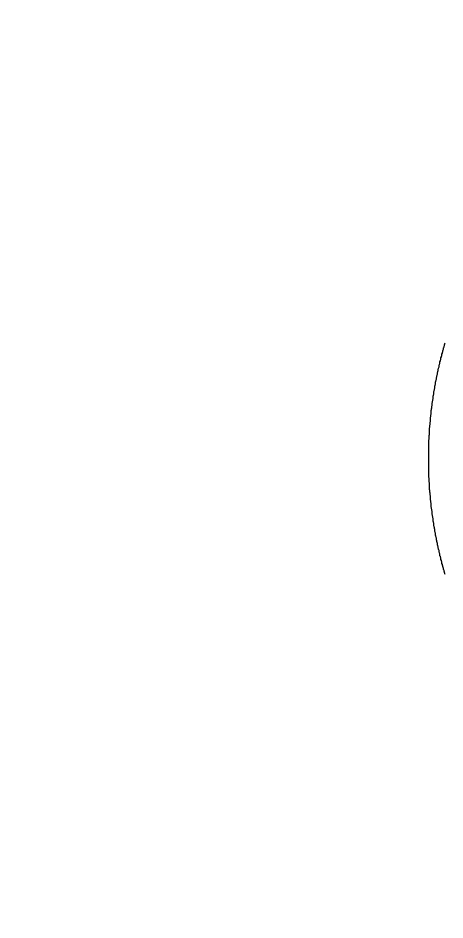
# Model space of a CAD drawing. Header units: feet. Extents: x -327 to 55127, y -297 to 4121.
# Drawn here: x 52.21 to 61.55, y 31.11 to 50.85 of the extents above; entities that cross this region are included whole.
import ezdxf
from ezdxf.enums import TextEntityAlignment as Align

# ---------------------------------------------------------------- set-up
doc = ezdxf.new("R2018")
doc.units = ezdxf.units.FT
doc.header["$MEASUREMENT"] = 0
for name, color, linetype in [('G-ANNO-TEXT', 1, 'Continuous'), ('G-TEXT', 7, 'Continuous'), ('PDF_0', 7, 'Continuous')]:
    doc.layers.add(name, color=color, linetype=linetype)
doc.styles.get("Standard").update_dxf_attribs({"font": 'arial.ttf'})

# ---------------------------------------------------------------- blocks, each defined once
blk = doc.blocks.new('sub-title')
at = {"color": 153, "lineweight": 30, "flags": 106}
blk.add_attdef('SUB_TITLE', text='', height=0.1875, dxfattribs=at).set_placement((0, 0.1875), align=Align.MIDDLE_CENTER)

msp = doc.modelspace()

# ---------------------------------------------------------------- linework, layer by layer
at = {"layer": 'PDF_0', "lineweight": 18}
msp.add_lwpolyline([(61.557, 38.673), (61.551, 38.689), (61.551, 38.699), (61.546, 38.71), (61.546, 38.726), (61.536, 38.747), (61.536, 38.757), (61.53, 38.773), (61.525, 38.784), (61.525, 38.794), (61.52, 38.81), (61.515, 38.821), (61.515, 38.831), (61.509, 38.842), (61.509, 38.857), (61.499, 38.879), (61.499, 38.894), (61.488, 38.915), (61.488, 38.931), (61.483, 38.942), (61.483, 38.952), (61.478, 38.963), (61.478, 38.979), (61.467, 39), (61.467, 39.016), (61.462, 39.026), (61.462, 39.037), (61.457, 39.053), (61.457, 39.063), (61.446, 39.084), (61.446, 39.1), (61.441, 39.11), (61.441, 39.121), (61.436, 39.137), (61.436, 39.147), (61.43, 39.158), (61.43, 39.174), (61.425, 39.184), (61.425, 39.195), (61.42, 39.211), (61.414, 39.221), (61.414, 39.232), (61.409, 39.248), (61.409, 39.258), (61.404, 39.269), (61.404, 39.279), (61.399, 39.295), (61.399, 39.306), (61.393, 39.316), (61.393, 39.332), (61.388, 39.342), (61.388, 39.353), (61.383, 39.369), (61.383, 39.379), (61.378, 39.39), (61.378, 39.416), (61.372, 39.427), (61.372, 39.443), (61.367, 39.453), (61.367, 39.464), (61.362, 39.479), (61.362, 39.49), (61.356, 39.501), (61.356, 39.516), (61.351, 39.527), (61.351, 39.553), (61.346, 39.564), (61.346, 39.574), (61.341, 39.59), (61.341, 39.601), (61.335, 39.611), (61.335, 39.638), (61.33, 39.648), (61.33, 39.664), (61.325, 39.674), (61.325, 39.701), (61.32, 39.711), (61.32, 39.722), (61.314, 39.738), (61.314, 39.759), (61.309, 39.775), (61.309, 39.796), (61.304, 39.812), (61.304, 39.822), (61.298, 39.833), (61.298, 39.859), (61.293, 39.869), (61.293, 39.896), (61.288, 39.912), (61.288, 39.933), (61.283, 39.949), (61.283, 39.97), (61.277, 39.985), (61.277, 40.007), (61.272, 40.022), (61.272, 40.059), (61.267, 40.07), (61.267, 40.096), (61.262, 40.107), (61.262, 40.133), (61.256, 40.144), (61.256, 40.18), (61.251, 40.196), (61.251, 40.233), (61.246, 40.244), (61.246, 40.281), (61.241, 40.296), (61.241, 40.333), (61.235, 40.344), (61.235, 40.391), (61.23, 40.407), (61.23, 40.455), (61.225, 40.47), (61.225, 40.518), (61.219, 40.528), (61.219, 40.592), (61.214, 40.607), (61.214, 40.681), (61.209, 40.692), (61.209, 40.781), (61.204, 40.792), (61.204, 40.908), (61.198, 40.918), (61.198, 41.493), (61.204, 41.503), (61.204, 41.619), (61.209, 41.63), (61.209, 41.72), (61.214, 41.73), (61.214, 41.804), (61.219, 41.82), (61.219, 41.883), (61.225, 41.894), (61.225, 41.941), (61.23, 41.957), (61.23, 42.004), (61.235, 42.02), (61.235, 42.067), (61.241, 42.078), (61.241, 42.115), (61.246, 42.131), (61.246, 42.168), (61.251, 42.178), (61.251, 42.215), (61.256, 42.231), (61.256, 42.268), (61.262, 42.278), (61.262, 42.305), (61.267, 42.315), (61.267, 42.352), (61.272, 42.368), (61.272, 42.389), (61.277, 42.405), (61.277, 42.426), (61.283, 42.442), (61.283, 42.463), (61.288, 42.479), (61.288, 42.5), (61.293, 42.515), (61.293, 42.542), (61.298, 42.552), (61.298, 42.579), (61.304, 42.589), (61.304, 42.6), (61.309, 42.616), (61.309, 42.637), (61.314, 42.653), (61.314, 42.674), (61.32, 42.689), (61.32, 42.7), (61.325, 42.711), (61.325, 42.737), (61.33, 42.747), (61.33, 42.763), (61.335, 42.774), (61.335, 42.8), (61.341, 42.811), (61.341, 42.821), (61.346, 42.837), (61.346, 42.848), (61.351, 42.858), (61.351, 42.884), (61.356, 42.895), (61.356, 42.911), (61.362, 42.921), (61.362, 42.932), (61.367, 42.948), (61.367, 42.958), (61.372, 42.969), (61.372, 42.985), (61.378, 42.995), (61.378, 43.021), (61.383, 43.032), (61.383, 43.043), (61.388, 43.058), (61.388, 43.069), (61.393, 43.079), (61.393, 43.095), (61.399, 43.106), (61.399, 43.116), (61.404, 43.132), (61.404, 43.143), (61.409, 43.153), (61.409, 43.164), (61.414, 43.18), (61.414, 43.19), (61.42, 43.201), (61.425, 43.217), (61.425, 43.227), (61.43, 43.238), (61.43, 43.253), (61.436, 43.264), (61.436, 43.274), (61.441, 43.29), (61.441, 43.301), (61.446, 43.311), (61.446, 43.327), (61.457, 43.348), (61.457, 43.359), (61.462, 43.375), (61.462, 43.385), (61.467, 43.396), (61.467, 43.412), (61.478, 43.433), (61.478, 43.448), (61.483, 43.459), (61.483, 43.47), (61.488, 43.48), (61.488, 43.496), (61.499, 43.517), (61.499, 43.533), (61.509, 43.554), (61.509, 43.57), (61.515, 43.58), (61.515, 43.591), (61.52, 43.601), (61.525, 43.617), (61.525, 43.628), (61.53, 43.638), (61.536, 43.654), (61.536, 43.665), (61.546, 43.686), (61.546, 43.701), (61.551, 43.712), (61.551, 43.723), (61.557, 43.738)], dxfattribs=at)

# ---------------------------------------------------------------- block references
at = {"layer": 'G-TEXT'}
ref = msp.add_blockref('sub-title', (-251.219, 104.638), dxfattribs=dict(at, xscale=5.485316049832718, yscale=5.485316049832718, zscale=5.485316049832718))
lines = msp.add_mtext('{\\LTYPICAL 54-MODULE SHORT TRACKER  WIRING DETAIL}', dxfattribs={"layer": 'G-ANNO-TEXT', "insert": (-221.258, 117.134), "char_height": 92.11239, "attachment_point": 1})
ref.add_attrib('SUB_TITLE', '', (-221.258, 117.134), dxfattribs={"flags": 104}).embed_mtext(lines)

doc.saveas('drawing.dxf')
